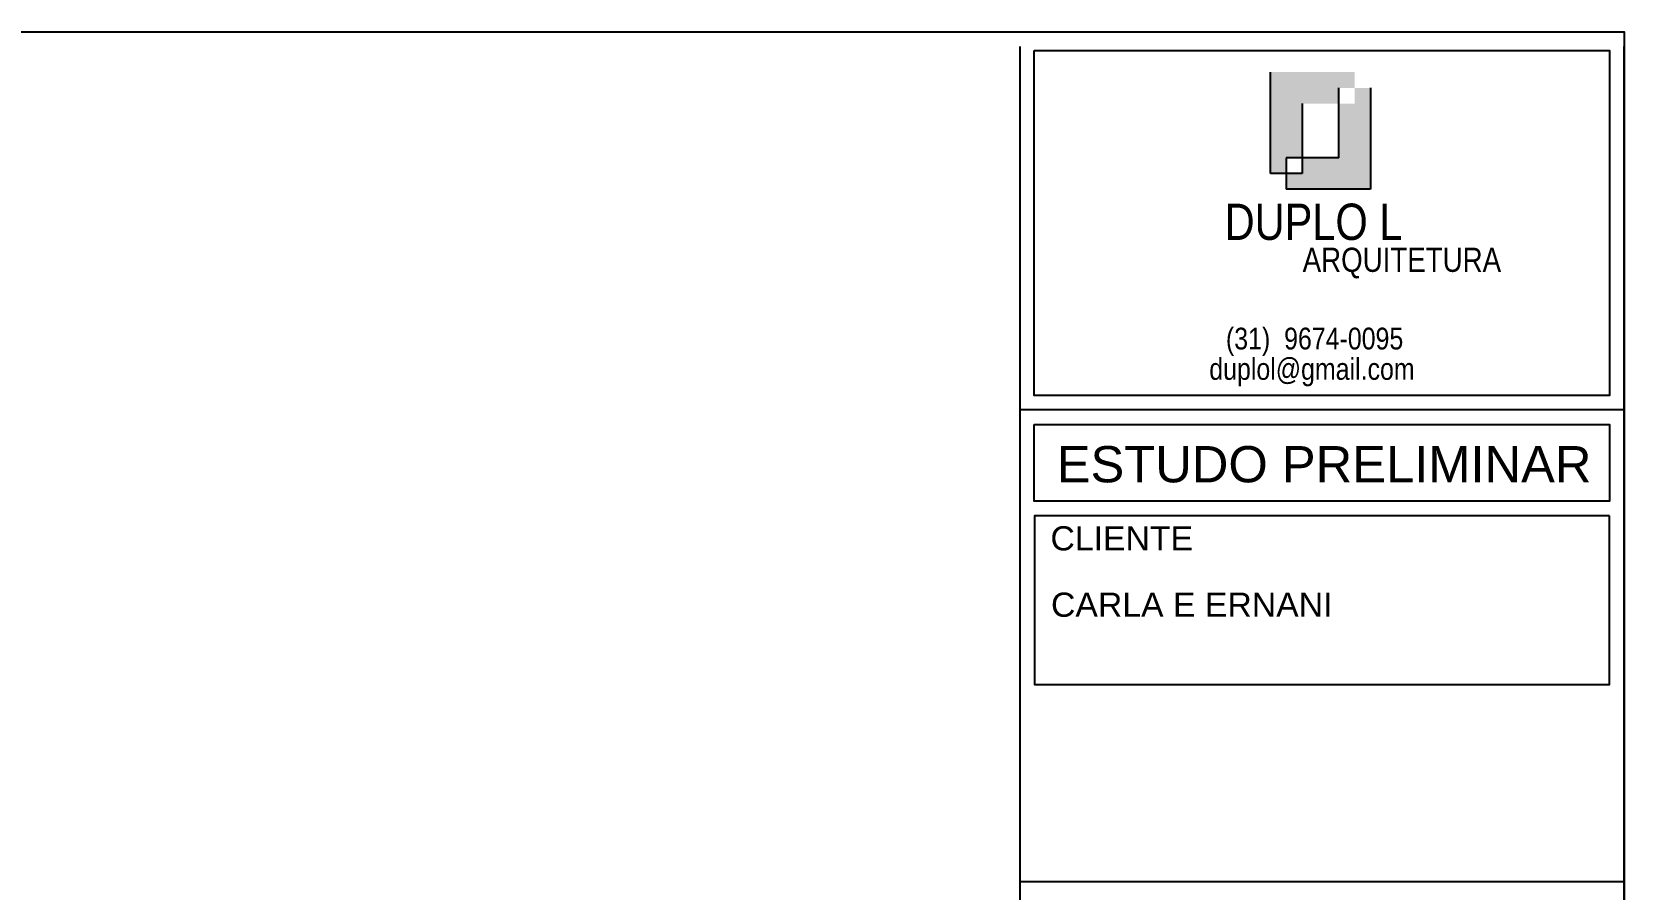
# Model space of a CAD drawing. Extents: x 126968 to 132038, y -1805 to 3860.
# Drawn here: x 129445.8 to 129797.7, y -1482.2 to -1292.7 of the extents above; entities that cross this region are included whole.
import ezdxf
from ezdxf.enums import TextEntityAlignment as Align

# ---------------------------------------------------------------- set-up
doc = ezdxf.new("R2010")
doc.units = 0
doc.header["$MEASUREMENT"] = 0
for name, color, linetype in [('ARQ-CARIMBO', 1, 'CONTINUOUS'), ('PENA01', 1, 'CONTINUOUS'), ('PENA02', 2, 'CONTINUOUS'), ('PENA03', 3, 'CONTINUOUS'), ('Pena05', 5, 'CONTINUOUS')]:
    doc.layers.add(name, color=color, linetype=linetype)
doc.layers.add('PENA 05', color=5, linetype='CONTINUOUS', lineweight=25)
doc.styles.add('Arial', font='arial.ttf', dxfattribs={"height": 0.3125})
doc.styles.add('R80E25', font='arial.ttf')
doc.styles.add('SR80', font='arial.ttf', dxfattribs={"height": 5})

msp = doc.modelspace()

# ---------------------------------------------------------------- hatches: boundary and pattern name
at = {"layer": 'PENA01'}
h = msp.add_hatch(color=256, dxfattribs=at)
h.paths.add_polyline_path([(129741.664, -1305.085), (129738.184, -1305.085), (129738.184, -1308.565), (129734.703, -1308.565), (129734.703, -1320.533), (129726.546, -1320.533), (129726.546, -1324.013), (129723.066, -1324.013), (129723.066, -1327.493), (129741.664, -1327.493)])
h.paths.add_polyline_path([(129726.546, -1308.565), (129734.703, -1308.565), (129734.703, -1305.085), (129738.184, -1305.085), (129738.184, -1301.605), (129719.585, -1301.605), (129719.585, -1324.013), (129723.066, -1324.013), (129723.066, -1320.533), (129726.546, -1320.533)])

# ---------------------------------------------------------------- linework, layer by layer
at = {"layer": 'ARQ-CARIMBO', "color": 5}
msp.add_line((129797.743, -1480.578), (129664.149, -1480.578), dxfattribs=at)
at = {"layer": 'PENA 05'}
for p, q in [((129110.243, -1292.703), (129770.037, -1292.703)), ((129664.149, -1295.921), (129664.149, -1792.703)), ((129797.743, -1792.703), (129797.743, -1295.921))]:
    msp.add_line(p, q, dxfattribs=at)
msp.add_lwpolyline([(129110.243, -1292.703), (129797.743, -1292.703), (129797.743, -1792.703), (129110.243, -1792.703)], close=True, dxfattribs=at)
at = {"layer": 'PENA01'}
for p, q in [((129719.585, -1324.013), (129719.585, -1301.605)), ((129734.703, -1320.533), (129734.703, -1305.085)), ((129741.664, -1305.085), (129741.664, -1327.493)), ((129726.546, -1308.565), (129726.546, -1324.013)), ((129734.703, -1320.533), (129723.066, -1320.533)), ((129723.066, -1320.533), (129723.066, -1327.493)), ((129726.546, -1324.013), (129719.585, -1324.013)), ((129741.664, -1327.493), (129723.066, -1327.493))]:
    msp.add_line(p, q, dxfattribs=at)
for points in [[(129667.355, -1296.803), (129794.537, -1296.803), (129794.537, -1373.054), (129667.355, -1373.054)], [(129667.355, -1379.467), (129794.537, -1379.467), (129794.537, -1396.456), (129667.355, -1396.456)], [(129794.537, -1399.695), (129667.388, -1399.695), (129667.388, -1436.914), (129794.537, -1436.914)]]:
    msp.add_lwpolyline(points, close=True, dxfattribs=at)
at = {"layer": 'Pena05', "color": 5}
msp.add_line((129797.743, -1376.26), (129664.149, -1376.26), dxfattribs=at)

# ---------------------------------------------------------------- texts
at = {"layer": 'PENA01'}
for s, insert, char_height, width, attachment_point, style in [('{\\fArial Narrow|b0|i0|c0|p34;ARQUITETURA}', (129748.612, -1340.41), 5.34375, 95.84335, 2, 'R80E25'), ('{\\fArial Narrow|b0|i0|c0|p34;(31)  9674-0095}', (129709.72, -1358.088), 4.80938, 153.4725, 1, 'SR80'), ('{\\fArial Narrow|b0|i0|c0|p34;duplol@gmail.com}', (129706.036, -1364.798), 4.80938, 153.4725, 1, 'SR80')]:
    msp.add_mtext(s, dxfattribs=dict(at, insert=insert, char_height=char_height, width=width, attachment_point=attachment_point, style=style))
at = {"layer": 'PENA02', "color": 2, "style": 'Arial'}
msp.add_text('CLIENTE', height=5.3438, dxfattribs=at).set_placement((129670.936, -1407.315))
at = {"layer": 'PENA03', "color": 3, "style": 'Arial'}
msp.add_text('ESTUDO PRELIMINAR', height=8.01562, dxfattribs=at).set_placement((129731.418, -1392.27), align=Align.CENTER)
msp.add_text('CARLA E ERNANI', height=5.34375, dxfattribs=at).set_placement((129671.055, -1421.983))
at = {"layer": 'PENA03', "insert": (129729.085, -1330.672), "char_height": 8.01562, "width": 136.30888, "attachment_point": 2, "style": 'R80E25'}
msp.add_mtext('{\\fArial Narrow|b0|i0|c0|p34;DUPLO L}', dxfattribs=at)

doc.saveas('drawing.dxf')
